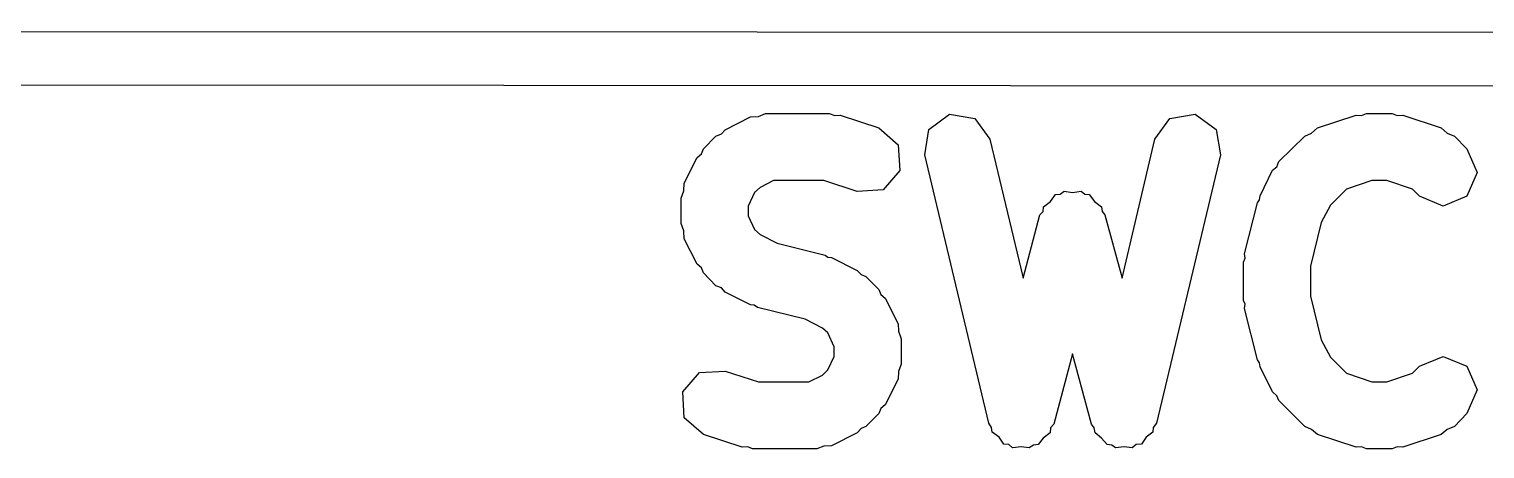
# Model space of a CAD drawing. Extents: x 111.8 to 135.3, y -132.5 to -98.3.
# Drawn here: x 120.933 to 123.644, y -100.226 to -99.444 of the extents above; entities that cross this region are included whole.
import ezdxf

# ---------------------------------------------------------------- set-up
doc = ezdxf.new("R2010")
doc.units = 0
doc.layers.add('BLACK', color=7, linetype='CONTINUOUS')

msp = doc.modelspace()

# ---------------------------------------------------------------- linework, layer by layer
at = {"layer": 'BLACK', "linetype": 'CONTINUOUS'}
for p, q in [((111.844, -99.4442), (134.863, -99.4558)), ((134.813, -99.5558), (111.894, -99.5442)), ((122.291, -99.6068), (122.304, -99.6012)), ((122.304, -99.6012), (122.423, -99.6012)), ((122.423, -99.6012), (122.433, -99.6051)), ((122.608, -99.6309), (122.647, -99.6029)), ((122.647, -99.6029), (122.694, -99.6105)), ((123.057, -99.6105), (123.104, -99.6029)), ((123.104, -99.6029), (123.143, -99.6309)), ((123.414, -99.6051), (123.423, -99.6012)), ((123.423, -99.6012), (123.471, -99.6012)), ((123.471, -99.6012), (123.48, -99.6051)), ((122.229, -99.6316), (122.276, -99.6078)), ((122.276, -99.6078), (122.291, -99.6068)), ((122.433, -99.6051), (122.443, -99.6044)), ((122.443, -99.6044), (122.515, -99.6282)), ((122.515, -99.6282), (122.551, -99.6595)), ((122.694, -99.6105), (122.722, -99.6492)), ((123.029, -99.6492), (123.057, -99.6105)), ((123.321, -99.6377), (123.332, -99.6282)), ((123.332, -99.6282), (123.404, -99.6044)), ((123.404, -99.6044), (123.414, -99.6051)), ((123.48, -99.6051), (123.491, -99.6044)), ((123.491, -99.6044), (123.562, -99.6282)), ((123.562, -99.6282), (123.573, -99.6377)), ((122.189, -99.6671), (122.212, -99.6433)), ((122.212, -99.6433), (122.222, -99.6394)), ((122.222, -99.6394), (122.229, -99.6316)), ((122.601, -99.6782), (122.608, -99.6309)), ((122.722, -99.6492), (122.784, -99.9083)), ((122.968, -99.9083), (123.029, -99.6492)), ((123.143, -99.6309), (123.151, -99.6782)), ((123.26, -99.6909), (123.308, -99.6433)), ((123.308, -99.6433), (123.321, -99.6377)), ((123.573, -99.6377), (123.587, -99.6433)), ((123.587, -99.6433), (123.61, -99.6671)), ((122.153, -99.731), (122.177, -99.6834)), ((122.177, -99.6834), (122.185, -99.6766)), ((122.185, -99.6766), (122.189, -99.6671)), ((122.551, -99.6595), (122.554, -99.7073)), ((122.72, -100.178), (122.601, -99.6782)), ((123.151, -99.6782), (123.032, -100.178)), ((123.61, -99.6671), (123.629, -99.7113)), ((122.554, -99.7073), (122.523, -99.7434)), ((123.225, -99.7548), (123.248, -99.7072)), ((123.248, -99.7072), (123.256, -99.7004)), ((123.256, -99.7004), (123.26, -99.6909)), ((123.629, -99.7113), (123.61, -99.7555)), ((122.152, -99.7455), (122.153, -99.731)), ((122.319, -99.7262), (122.294, -99.7389)), ((122.413, -99.7262), (122.319, -99.7262)), ((122.475, -99.7468), (122.413, -99.7262)), ((123.433, -99.7262), (123.386, -99.7421)), ((123.461, -99.7262), (123.433, -99.7262)), ((123.509, -99.7421), (123.461, -99.7262)), ((122.147, -99.7589), (122.152, -99.7455)), ((122.147, -99.8065), (122.147, -99.7589)), ((122.284, -99.7483), (122.272, -99.7737)), ((122.294, -99.7389), (122.284, -99.7483)), ((122.523, -99.7434), (122.475, -99.7468)), ((122.822, -99.7752), (122.835, -99.7654)), ((122.835, -99.7654), (122.844, -99.7525)), ((122.844, -99.7525), (122.853, -99.7513)), ((122.853, -99.7513), (122.86, -99.7462)), ((122.86, -99.7462), (122.876, -99.7483)), ((122.876, -99.7483), (122.892, -99.7462)), ((122.892, -99.7462), (122.899, -99.7513)), ((122.899, -99.7513), (122.907, -99.7525)), ((122.907, -99.7525), (122.917, -99.7654)), ((122.917, -99.7654), (122.93, -99.7752)), ((123.22, -99.7676), (123.224, -99.7619)), ((123.224, -99.7619), (123.225, -99.7548)), ((123.386, -99.7421), (123.356, -99.7721)), ((123.522, -99.7555), (123.509, -99.7421)), ((123.566, -99.7738), (123.522, -99.7555)), ((123.61, -99.7555), (123.566, -99.7738)), ((122.272, -99.7737), (122.272, -99.7918)), ((122.272, -99.7918), (122.284, -99.8171)), ((122.784, -99.9083), (122.815, -99.7904)), ((122.815, -99.7904), (122.821, -99.7837)), ((122.821, -99.7837), (122.822, -99.7752)), ((122.93, -99.7752), (122.931, -99.7837)), ((122.931, -99.7837), (122.936, -99.7904)), ((122.936, -99.7904), (122.968, -99.9083)), ((123.196, -99.8628), (123.22, -99.7676)), ((123.356, -99.7721), (123.339, -99.8045)), ((122.152, -99.82), (122.147, -99.8065)), ((122.284, -99.8171), (122.294, -99.8266)), ((123.339, -99.8045), (123.319, -99.8857)), ((122.153, -99.8345), (122.152, -99.82)), ((122.177, -99.8821), (122.153, -99.8345)), ((122.294, -99.8266), (122.326, -99.8428)), ((122.326, -99.8428), (122.415, -99.865)), ((122.415, -99.865), (122.42, -99.8692)), ((122.42, -99.8692), (122.427, -99.8697)), ((122.427, -99.8697), (122.475, -99.8935)), ((123.194, -99.878), (123.197, -99.8707)), ((123.197, -99.8707), (123.196, -99.8628)), ((122.185, -99.8889), (122.177, -99.8821)), ((122.189, -99.8984), (122.185, -99.8889)), ((122.212, -99.9222), (122.189, -99.8984)), ((122.475, -99.8935), (122.482, -99.9013)), ((123.194, -99.9494), (123.194, -99.878)), ((123.319, -99.8857), (123.319, -99.9417)), ((122.222, -99.9261), (122.212, -99.9222)), ((122.229, -99.9339), (122.222, -99.9261)), ((122.482, -99.9013), (122.491, -99.9052)), ((122.491, -99.9052), (122.515, -99.929)), ((122.276, -99.9577), (122.229, -99.9339)), ((122.515, -99.929), (122.519, -99.9385)), ((122.519, -99.9385), (122.527, -99.9453)), ((122.527, -99.9453), (122.551, -99.9929)), ((123.197, -99.9567), (123.194, -99.9494)), ((123.319, -99.9417), (123.339, -100.023)), ((122.283, -99.9582), (122.276, -99.9577)), ((122.289, -99.9624), (122.283, -99.9582)), ((122.378, -99.9846), (122.289, -99.9624)), ((123.196, -99.9646), (123.197, -99.9567)), ((123.22, -100.06), (123.196, -99.9646)), ((122.41, -100.001), (122.378, -99.9846)), ((122.42, -100.01), (122.41, -100.001)), ((122.551, -99.9929), (122.552, -100.007)), ((122.552, -100.007), (122.557, -100.021)), ((122.432, -100.036), (122.42, -100.01)), ((122.432, -100.054), (122.432, -100.036)), ((122.557, -100.021), (122.557, -100.068)), ((123.339, -100.023), (123.356, -100.055)), ((122.42, -100.079), (122.432, -100.054)), ((122.876, -100.049), (122.841, -100.18)), ((122.911, -100.18), (122.876, -100.049)), ((123.224, -100.066), (123.22, -100.06)), ((123.356, -100.055), (123.386, -100.085)), ((123.522, -100.072), (123.566, -100.054)), ((123.566, -100.054), (123.61, -100.072)), ((122.15, -100.12), (122.181, -100.084)), ((122.181, -100.084), (122.229, -100.081)), ((122.229, -100.081), (122.291, -100.101)), ((122.385, -100.101), (122.41, -100.089)), ((122.41, -100.089), (122.42, -100.079)), ((122.552, -100.082), (122.551, -100.096)), ((122.557, -100.068), (122.552, -100.082)), ((123.225, -100.073), (123.224, -100.066)), ((123.248, -100.12), (123.225, -100.073)), ((123.386, -100.085), (123.433, -100.101)), ((123.461, -100.101), (123.509, -100.085)), ((123.509, -100.085), (123.522, -100.072)), ((123.61, -100.072), (123.629, -100.116)), ((122.291, -100.101), (122.385, -100.101)), ((122.551, -100.096), (122.527, -100.144)), ((123.433, -100.101), (123.461, -100.101)), ((123.629, -100.116), (123.61, -100.16)), ((122.153, -100.168), (122.15, -100.12)), ((122.527, -100.144), (122.519, -100.151)), ((123.256, -100.127), (123.248, -100.12)), ((123.26, -100.136), (123.256, -100.127)), ((123.308, -100.184), (123.26, -100.136)), ((122.189, -100.199), (122.153, -100.168)), ((122.515, -100.16), (122.491, -100.184)), ((122.519, -100.151), (122.515, -100.16)), ((123.61, -100.16), (123.587, -100.184)), ((122.261, -100.223), (122.189, -100.199)), ((122.475, -100.196), (122.427, -100.22)), ((122.482, -100.188), (122.475, -100.196)), ((122.491, -100.184), (122.482, -100.188)), ((122.725, -100.186), (122.72, -100.178)), ((122.726, -100.195), (122.725, -100.186)), ((122.739, -100.204), (122.726, -100.195)), ((122.834, -100.196), (122.821, -100.206)), ((122.835, -100.187), (122.834, -100.196)), ((122.841, -100.18), (122.835, -100.187)), ((122.916, -100.187), (122.911, -100.18)), ((122.918, -100.196), (122.916, -100.187)), ((122.93, -100.206), (122.918, -100.196)), ((123.025, -100.195), (123.013, -100.204)), ((123.026, -100.186), (123.025, -100.195)), ((123.032, -100.178), (123.026, -100.186)), ((123.321, -100.19), (123.308, -100.184)), ((123.332, -100.199), (123.321, -100.19)), ((123.404, -100.223), (123.332, -100.199)), ((123.562, -100.199), (123.491, -100.223)), ((123.573, -100.19), (123.562, -100.199)), ((123.587, -100.184), (123.573, -100.19)), ((122.271, -100.222), (122.261, -100.223)), ((122.28, -100.226), (122.271, -100.222)), ((122.4, -100.226), (122.28, -100.226)), ((122.413, -100.221), (122.4, -100.226)), ((122.427, -100.22), (122.413, -100.221)), ((122.748, -100.217), (122.739, -100.204)), ((122.757, -100.218), (122.748, -100.217)), ((122.764, -100.224), (122.757, -100.218)), ((122.78, -100.222), (122.764, -100.224)), ((122.795, -100.224), (122.78, -100.222)), ((122.803, -100.219), (122.795, -100.224)), ((122.812, -100.218), (122.803, -100.219)), ((122.821, -100.206), (122.812, -100.218)), ((122.94, -100.218), (122.93, -100.206)), ((122.949, -100.219), (122.94, -100.218)), ((122.956, -100.224), (122.949, -100.219)), ((122.972, -100.222), (122.956, -100.224)), ((122.987, -100.224), (122.972, -100.222)), ((122.994, -100.218), (122.987, -100.224)), ((123.004, -100.217), (122.994, -100.218)), ((123.013, -100.204), (123.004, -100.217)), ((123.414, -100.222), (123.404, -100.223)), ((123.423, -100.226), (123.414, -100.222)), ((123.471, -100.226), (123.423, -100.226)), ((123.48, -100.222), (123.471, -100.226)), ((123.491, -100.223), (123.48, -100.222))]:
    msp.add_line(p, q, dxfattribs=at)

doc.saveas('drawing.dxf')
